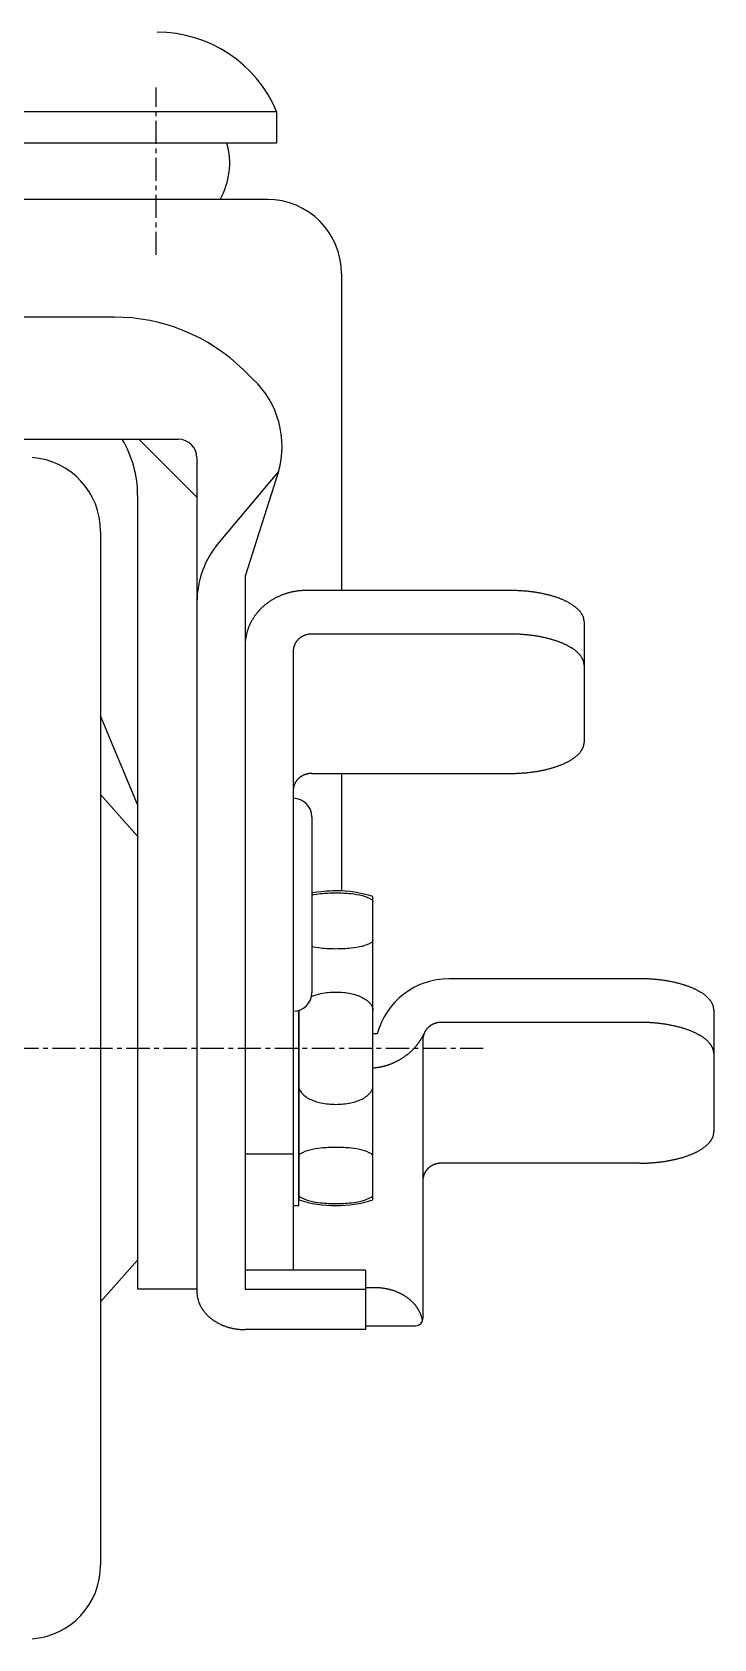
# Model space of a CAD drawing. Extents: x -4643 to -4372, y -750 to -299.
# Drawn here: x -4586.4 to -4549.6, y -568.3 to -481.5 of the extents above; entities that cross this region are included whole.
import ezdxf

# ---------------------------------------------------------------- set-up
doc = ezdxf.new("R2010")
doc.units = 0
doc.linetypes.add('CENTER', pattern=[2, 1.25, -0.25, 0.25, -0.25])
doc.layers.get('0').update_dxf_attribs({"linetype": 'CONTINUOUS'})
doc.layers.add('CENTER', color=1, linetype='CENTER')

msp = doc.modelspace()

# ---------------------------------------------------------------- linework, layer by layer
at = {"color": 7, "linetype": 'CONTINUOUS'}
for p, q in [((-4630.25, -485.756), (-4573.25, -485.756)), ((-4573.25, -485.756), (-4573.25, -487.476)), ((-4573.25, -487.476), (-4630.25, -487.476)), ((-4573.75, -490.513), (-4629.75, -490.513)), ((-4569.75, -494.513), (-4569.75, -511.643)), ((-4582.025, -496.873), (-4587.56, -496.873)), ((-4575.035, -499.722), (-4574.508, -500.237)), ((-4611.45, -503.473), (-4578.55, -503.473)), ((-4577.55, -506.605), (-4580.681, -503.473)), ((-4577.55, -504.473), (-4577.55, -549.531)), ((-4573.142, -505.219), (-4576.374, -509.058)), ((-4573.142, -505.219), (-4574.95, -510.861)), ((-4580.75, -506.513), (-4580.75, -549.373)), ((-4582.75, -508.448), (-4582.75, -564.298)), ((-4574.95, -510.861), (-4574.95, -549.418)), ((-4560.65, -511.643), (-4571.65, -511.643)), ((-4556.65, -513.333), (-4556.65, -519.837)), ((-4574.95, -514.633), (-4574.95, -548.373)), ((-4560.65, -513.999), (-4571.35, -513.999)), ((-4572.35, -514.905), (-4572.35, -548.373)), ((-4580.75, -523.202), (-4582.75, -518.414)), ((-4571.35, -521.528), (-4560.65, -521.528)), ((-4569.75, -521.528), (-4569.75, -527.88)), ((-4582.75, -522.673), (-4580.75, -524.923)), ((-4571.35, -523.873), (-4571.35, -533.373)), ((-4568.05, -544.573), (-4568.05, -528.173)), ((-4553.65, -532.621), (-4563.95, -532.621)), ((-4572.05, -534.327), (-4572.05, -544.573)), ((-4572.05, -544.873), (-4572.05, -534.327)), ((-4549.65, -534.311), (-4549.65, -540.894)), ((-4567.817, -535.598), (-4568.05, -535.598)), ((-4553.65, -534.977), (-4564.35, -534.977)), ((-4565.35, -535.884), (-4565.35, -550.973)), ((-4574.95, -542.083), (-4572.35, -542.083)), ((-4553.65, -542.584), (-4564.35, -542.584)), ((-4572.35, -544.873), (-4572.05, -544.873)), ((-4582.75, -550.073), (-4580.75, -547.823)), ((-4568.45, -548.373), (-4574.95, -548.373)), ((-4568.45, -548.373), (-4568.45, -551.578)), ((-4580.75, -549.373), (-4577.55, -549.373)), ((-4568.45, -549.418), (-4574.95, -549.418)), ((-4567.95, -549.314), (-4568.45, -549.314)), ((-4568.45, -551.578), (-4574.95, -551.578)), ((-4568.45, -551.373), (-4565.75, -551.373))]:
    msp.add_line(p, q, dxfattribs=at)
for points in [[(-4571.35, -528.098, -0.028148), (-4570.873, -528.022, -0.025435), (-4570.05, -527.98, -0.025435), (-4569.227, -528.022, -0.034987), (-4568.636, -528.124, -0.0739), (-4568.13, -528.331, -0.264449), (-4568.05, -528.473)], [(-4568.05, -530.521, -0.264449), (-4568.13, -530.662, -0.0739), (-4568.636, -530.87, -0.034987), (-4569.227, -530.972, -0.025435), (-4570.05, -531.014, -0.025435), (-4570.873, -530.972, -0.028148), (-4571.35, -530.896, -0.028148)], [(-4571.373, -533.585, -0.054071), (-4570.859, -533.421, -0.050387), (-4570.05, -533.339, -0.050387), (-4569.241, -533.421, -0.064221), (-4568.636, -533.628, -0.103862), (-4568.171, -533.992, -0.176531), (-4568.05, -534.325)], [(-4572.05, -538.422, 0.176531), (-4571.929, -538.754, 0.103862), (-4571.464, -539.119, 0.064221), (-4570.859, -539.326, 0.050387), (-4570.05, -539.407, 0.050387), (-4569.241, -539.326, 0.064221), (-4568.636, -539.119, 0.103862), (-4568.171, -538.754, 0.176531), (-4568.05, -538.422, 0.176531)], [(-4568.05, -542.225, 0.264449), (-4568.13, -542.084, 0.0739), (-4568.636, -541.877, 0.034987), (-4569.227, -541.774, 0.025435), (-4570.05, -541.732, 0.025435), (-4570.873, -541.774, 0.034987), (-4571.464, -541.877, 0.0739), (-4571.97, -542.084, 0.264449), (-4572.05, -542.225, 0.264449)], [(-4572.05, -544.274, 0.264449), (-4571.97, -544.415, 0.0739), (-4571.464, -544.622, 0.034987), (-4570.873, -544.725, 0.025435), (-4570.05, -544.766, 0.025435), (-4569.227, -544.725, 0.034987), (-4568.636, -544.622, 0.0739), (-4568.13, -544.415, 0.264449), (-4568.05, -544.274, 0.264449)]]:
    msp.add_lwpolyline(points, format="xyb", dxfattribs=at)
for points in [[(-4571.65, -511.643, 0), (-4571.69, -511.643, 0), (-4571.73, -511.644, 0), (-4571.77, -511.645, 0), (-4571.81, -511.646, 0), (-4571.85, -511.648, 0), (-4571.89, -511.651, 0), (-4571.93, -511.654, 0), (-4571.97, -511.657, 0), (-4572.01, -511.661, 0), (-4572.05, -511.665, 0), (-4572.09, -511.67, 0), (-4572.13, -511.675, 0), (-4572.17, -511.681, 0), (-4572.21, -511.687, 0), (-4572.25, -511.693, 0), (-4572.29, -511.7, 0), (-4572.33, -511.707, 0), (-4572.37, -511.715, 0), (-4572.41, -511.724, 0), (-4572.45, -511.732, 0), (-4572.49, -511.741, 0), (-4572.53, -511.751, 0), (-4572.57, -511.761, 0), (-4572.61, -511.771, 0), (-4572.65, -511.782, 0), (-4572.69, -511.794, 0), (-4572.72, -511.805, 0), (-4572.76, -511.817, 0), (-4572.8, -511.83, 0), (-4572.84, -511.843, 0), (-4572.88, -511.856, 0), (-4572.91, -511.87, 0), (-4572.95, -511.885, 0), (-4572.99, -511.899, 0), (-4573.02, -511.914, 0), (-4573.06, -511.93, 0), (-4573.1, -511.946, 0), (-4573.13, -511.962, 0), (-4573.17, -511.979, 0), (-4573.21, -511.996, 0), (-4573.24, -512.013, 0), (-4573.28, -512.031, 0), (-4573.31, -512.049, 0), (-4573.35, -512.068, 0), (-4573.38, -512.087, 0), (-4573.42, -512.107, 0), (-4573.45, -512.126, 0), (-4573.48, -512.147, 0), (-4573.52, -512.167, 0), (-4573.55, -512.188, 0), (-4573.58, -512.21, 0), (-4573.62, -512.231, 0), (-4573.65, -512.253, 0), (-4573.68, -512.276, 0), (-4573.71, -512.298, 0), (-4573.74, -512.322, 0), (-4573.77, -512.345, 0), (-4573.81, -512.369, 0), (-4573.84, -512.393, 0), (-4573.87, -512.417, 0), (-4573.9, -512.442, 0), (-4573.93, -512.467, 0), (-4573.95, -512.493, 0), (-4573.98, -512.519, 0), (-4574.01, -512.545, 0), (-4574.04, -512.571, 0), (-4574.07, -512.598, 0), (-4574.1, -512.625, 0), (-4574.12, -512.652, 0), (-4574.15, -512.68, 0), (-4574.17, -512.708, 0), (-4574.2, -512.736, 0), (-4574.23, -512.765, 0), (-4574.25, -512.793, 0), (-4574.28, -512.822, 0), (-4574.3, -512.852, 0), (-4574.32, -512.881, 0), (-4574.35, -512.911, 0), (-4574.37, -512.941, 0), (-4574.39, -512.972, 0), (-4574.42, -513.002, 0), (-4574.44, -513.033, 0), (-4574.46, -513.065, 0), (-4574.48, -513.096, 0), (-4574.5, -513.127, 0), (-4574.52, -513.159, 0), (-4574.54, -513.191, 0), (-4574.56, -513.224, 0), (-4574.58, -513.256, 0), (-4574.6, -513.289, 0), (-4574.62, -513.322, 0), (-4574.63, -513.355, 0), (-4574.65, -513.388, 0), (-4574.67, -513.421, 0), (-4574.68, -513.455, 0), (-4574.7, -513.489, 0), (-4574.71, -513.523, 0), (-4574.73, -513.557, 0), (-4574.74, -513.591, 0), (-4574.76, -513.626, 0), (-4574.77, -513.661, 0), (-4574.78, -513.695, 0), (-4574.8, -513.73, 0), (-4574.81, -513.765, 0), (-4574.82, -513.8, 0), (-4574.83, -513.836, 0), (-4574.84, -513.871, 0), (-4574.85, -513.907, 0), (-4574.86, -513.942, 0), (-4574.87, -513.978, 0), (-4574.88, -514.014, 0), (-4574.89, -514.05, 0), (-4574.89, -514.086, 0), (-4574.9, -514.122, 0), (-4574.91, -514.158, 0), (-4574.91, -514.195, 0), (-4574.92, -514.231, 0), (-4574.93, -514.267, 0), (-4574.93, -514.304, 0), (-4574.93, -514.34, 0), (-4574.94, -514.377, 0), (-4574.94, -514.413, 0), (-4574.94, -514.45, 0), (-4574.95, -514.487, 0), (-4574.95, -514.523, 0), (-4574.95, -514.56, 0), (-4574.95, -514.597, 0), (-4574.95, -514.633, 0)], [(-4556.65, -513.333, 0), (-4556.65, -513.312, 0), (-4556.65, -513.292, 0), (-4556.65, -513.271, 0), (-4556.65, -513.25, 0), (-4556.66, -513.229, 0), (-4556.66, -513.209, 0), (-4556.66, -513.188, 0), (-4556.67, -513.167, 0), (-4556.67, -513.147, 0), (-4556.68, -513.126, 0), (-4556.69, -513.106, 0), (-4556.69, -513.085, 0), (-4556.7, -513.065, 0), (-4556.71, -513.044, 0), (-4556.72, -513.024, 0), (-4556.73, -513.003, 0), (-4556.74, -512.983, 0), (-4556.75, -512.963, 0), (-4556.76, -512.943, 0), (-4556.77, -512.922, 0), (-4556.78, -512.902, 0), (-4556.79, -512.882, 0), (-4556.81, -512.862, 0), (-4556.82, -512.842, 0), (-4556.84, -512.823, 0), (-4556.85, -512.803, 0), (-4556.87, -512.783, 0), (-4556.88, -512.764, 0), (-4556.9, -512.744, 0), (-4556.92, -512.725, 0), (-4556.94, -512.705, 0), (-4556.95, -512.686, 0), (-4556.97, -512.667, 0), (-4556.99, -512.648, 0), (-4557.01, -512.629, 0), (-4557.03, -512.61, 0), (-4557.06, -512.592, 0), (-4557.08, -512.573, 0), (-4557.1, -512.555, 0), (-4557.12, -512.536, 0), (-4557.15, -512.518, 0), (-4557.17, -512.5, 0), (-4557.19, -512.482, 0), (-4557.22, -512.464, 0), (-4557.24, -512.446, 0), (-4557.27, -512.429, 0), (-4557.3, -512.411, 0), (-4557.32, -512.394, 0), (-4557.35, -512.377, 0), (-4557.38, -512.36, 0), (-4557.41, -512.343, 0), (-4557.44, -512.326, 0), (-4557.47, -512.31, 0), (-4557.5, -512.293, 0), (-4557.53, -512.277, 0), (-4557.56, -512.261, 0), (-4557.59, -512.245, 0), (-4557.62, -512.229, 0), (-4557.65, -512.213, 0), (-4557.69, -512.198, 0), (-4557.72, -512.183, 0), (-4557.75, -512.167, 0), (-4557.79, -512.153, 0), (-4557.82, -512.138, 0), (-4557.86, -512.123, 0), (-4557.89, -512.109, 0), (-4557.93, -512.095, 0), (-4557.96, -512.081, 0), (-4558, -512.067, 0), (-4558.04, -512.053, 0), (-4558.07, -512.04, 0), (-4558.11, -512.026, 0), (-4558.15, -512.013, 0), (-4558.19, -512, 0), (-4558.23, -511.988, 0), (-4558.27, -511.975, 0), (-4558.31, -511.963, 0), (-4558.35, -511.951, 0), (-4558.39, -511.939, 0), (-4558.43, -511.928, 0), (-4558.47, -511.916, 0), (-4558.51, -511.905, 0), (-4558.55, -511.894, 0), (-4558.59, -511.883, 0), (-4558.64, -511.873, 0), (-4558.68, -511.862, 0), (-4558.72, -511.852, 0), (-4558.76, -511.842, 0), (-4558.81, -511.833, 0), (-4558.85, -511.823, 0), (-4558.9, -511.814, 0), (-4558.94, -511.805, 0), (-4558.98, -511.796, 0), (-4559.03, -511.788, 0), (-4559.07, -511.779, 0), (-4559.12, -511.771, 0), (-4559.16, -511.764, 0), (-4559.21, -511.756, 0), (-4559.26, -511.749, 0), (-4559.3, -511.741, 0), (-4559.35, -511.735, 0), (-4559.4, -511.728, 0), (-4559.44, -511.722, 0), (-4559.49, -511.715, 0), (-4559.54, -511.71, 0), (-4559.58, -511.704, 0), (-4559.63, -511.698, 0), (-4559.68, -511.693, 0), (-4559.73, -511.688, 0), (-4559.77, -511.684, 0), (-4559.82, -511.679, 0), (-4559.87, -511.675, 0), (-4559.92, -511.671, 0), (-4559.97, -511.668, 0), (-4560.01, -511.664, 0), (-4560.06, -511.661, 0), (-4560.11, -511.658, 0), (-4560.16, -511.655, 0), (-4560.21, -511.653, 0), (-4560.26, -511.651, 0), (-4560.31, -511.649, 0), (-4560.36, -511.647, 0), (-4560.4, -511.646, 0), (-4560.45, -511.645, 0), (-4560.5, -511.644, 0), (-4560.55, -511.643, 0), (-4560.6, -511.643, 0), (-4560.65, -511.643, 0)], [(-4571.35, -513.999, 0), (-4571.36, -513.999, 0), (-4571.37, -513.999, 0), (-4571.39, -514, 0), (-4571.4, -514, 0), (-4571.41, -514.001, 0), (-4571.42, -514.002, 0), (-4571.44, -514.002, 0), (-4571.45, -514.003, 0), (-4571.46, -514.005, 0), (-4571.47, -514.006, 0), (-4571.48, -514.007, 0), (-4571.5, -514.009, 0), (-4571.51, -514.011, 0), (-4571.52, -514.012, 0), (-4571.53, -514.014, 0), (-4571.55, -514.016, 0), (-4571.56, -514.019, 0), (-4571.57, -514.021, 0), (-4571.58, -514.024, 0), (-4571.59, -514.026, 0), (-4571.6, -514.029, 0), (-4571.62, -514.032, 0), (-4571.63, -514.035, 0), (-4571.64, -514.038, 0), (-4571.65, -514.041, 0), (-4571.66, -514.045, 0), (-4571.68, -514.048, 0), (-4571.69, -514.052, 0), (-4571.7, -514.056, 0), (-4571.71, -514.06, 0), (-4571.72, -514.064, 0), (-4571.73, -514.068, 0), (-4571.74, -514.072, 0), (-4571.76, -514.077, 0), (-4571.77, -514.081, 0), (-4571.78, -514.086, 0), (-4571.79, -514.091, 0), (-4571.8, -514.096, 0), (-4571.81, -514.101, 0), (-4571.82, -514.106, 0), (-4571.83, -514.111, 0), (-4571.84, -514.117, 0), (-4571.85, -514.122, 0), (-4571.86, -514.128, 0), (-4571.87, -514.134, 0), (-4571.88, -514.14, 0), (-4571.9, -514.146, 0), (-4571.91, -514.152, 0), (-4571.92, -514.158, 0), (-4571.93, -514.164, 0), (-4571.94, -514.171, 0), (-4571.95, -514.177, 0), (-4571.96, -514.184, 0), (-4571.97, -514.191, 0), (-4571.97, -514.198, 0), (-4571.98, -514.205, 0), (-4571.99, -514.212, 0), (-4572, -514.219, 0), (-4572.01, -514.226, 0), (-4572.02, -514.234, 0), (-4572.03, -514.241, 0), (-4572.04, -514.249, 0), (-4572.05, -514.257, 0), (-4572.06, -514.265, 0), (-4572.07, -514.272, 0), (-4572.07, -514.28, 0), (-4572.08, -514.289, 0), (-4572.09, -514.297, 0), (-4572.1, -514.305, 0), (-4572.11, -514.313, 0), (-4572.12, -514.322, 0), (-4572.12, -514.33, 0), (-4572.13, -514.339, 0), (-4572.14, -514.348, 0), (-4572.15, -514.357, 0), (-4572.15, -514.365, 0), (-4572.16, -514.374, 0), (-4572.17, -514.383, 0), (-4572.17, -514.393, 0), (-4572.18, -514.402, 0), (-4572.19, -514.411, 0), (-4572.19, -514.42, 0), (-4572.2, -514.43, 0), (-4572.21, -514.439, 0), (-4572.21, -514.449, 0), (-4572.22, -514.459, 0), (-4572.23, -514.468, 0), (-4572.23, -514.478, 0), (-4572.24, -514.488, 0), (-4572.24, -514.498, 0), (-4572.25, -514.508, 0), (-4572.25, -514.518, 0), (-4572.26, -514.528, 0), (-4572.26, -514.538, 0), (-4572.27, -514.548, 0), (-4572.27, -514.559, 0), (-4572.28, -514.569, 0), (-4572.28, -514.579, 0), (-4572.29, -514.59, 0), (-4572.29, -514.6, 0), (-4572.3, -514.611, 0), (-4572.3, -514.621, 0), (-4572.3, -514.632, 0), (-4572.31, -514.642, 0), (-4572.31, -514.653, 0), (-4572.31, -514.664, 0), (-4572.32, -514.674, 0), (-4572.32, -514.685, 0), (-4572.32, -514.696, 0), (-4572.33, -514.707, 0), (-4572.33, -514.718, 0), (-4572.33, -514.729, 0), (-4572.33, -514.739, 0), (-4572.34, -514.75, 0), (-4572.34, -514.761, 0), (-4572.34, -514.772, 0), (-4572.34, -514.783, 0), (-4572.34, -514.794, 0), (-4572.34, -514.805, 0), (-4572.35, -514.817, 0), (-4572.35, -514.828, 0), (-4572.35, -514.839, 0), (-4572.35, -514.85, 0), (-4572.35, -514.861, 0), (-4572.35, -514.872, 0), (-4572.35, -514.883, 0), (-4572.35, -514.894, 0), (-4572.35, -514.905, 0)], [(-4556.65, -515.69, 0), (-4556.65, -515.669, 0), (-4556.65, -515.648, 0), (-4556.65, -515.627, 0), (-4556.65, -515.607, 0), (-4556.66, -515.586, 0), (-4556.66, -515.565, 0), (-4556.66, -515.544, 0), (-4556.67, -515.524, 0), (-4556.67, -515.503, 0), (-4556.68, -515.483, 0), (-4556.69, -515.462, 0), (-4556.69, -515.441, 0), (-4556.7, -515.421, 0), (-4556.71, -515.401, 0), (-4556.72, -515.38, 0), (-4556.73, -515.36, 0), (-4556.74, -515.339, 0), (-4556.75, -515.319, 0), (-4556.76, -515.299, 0), (-4556.77, -515.279, 0), (-4556.78, -515.259, 0), (-4556.79, -515.239, 0), (-4556.81, -515.219, 0), (-4556.82, -515.199, 0), (-4556.84, -515.179, 0), (-4556.85, -515.159, 0), (-4556.87, -515.14, 0), (-4556.88, -515.12, 0), (-4556.9, -515.101, 0), (-4556.92, -515.081, 0), (-4556.94, -515.062, 0), (-4556.95, -515.043, 0), (-4556.97, -515.023, 0), (-4556.99, -515.004, 0), (-4557.01, -514.986, 0), (-4557.03, -514.967, 0), (-4557.06, -514.948, 0), (-4557.08, -514.929, 0), (-4557.1, -514.911, 0), (-4557.12, -514.893, 0), (-4557.15, -514.874, 0), (-4557.17, -514.856, 0), (-4557.19, -514.838, 0), (-4557.22, -514.82, 0), (-4557.24, -514.803, 0), (-4557.27, -514.785, 0), (-4557.3, -514.768, 0), (-4557.32, -514.75, 0), (-4557.35, -514.733, 0), (-4557.38, -514.716, 0), (-4557.41, -514.699, 0), (-4557.44, -514.683, 0), (-4557.47, -514.666, 0), (-4557.5, -514.649, 0), (-4557.53, -514.633, 0), (-4557.56, -514.617, 0), (-4557.59, -514.601, 0), (-4557.62, -514.585, 0), (-4557.65, -514.57, 0), (-4557.69, -514.554, 0), (-4557.72, -514.539, 0), (-4557.75, -514.524, 0), (-4557.79, -514.509, 0), (-4557.82, -514.494, 0), (-4557.86, -514.48, 0), (-4557.89, -514.465, 0), (-4557.93, -514.451, 0), (-4557.96, -514.437, 0), (-4558, -514.423, 0), (-4558.04, -514.409, 0), (-4558.07, -514.396, 0), (-4558.11, -514.383, 0), (-4558.15, -514.37, 0), (-4558.19, -514.357, 0), (-4558.23, -514.344, 0), (-4558.27, -514.332, 0), (-4558.31, -514.319, 0), (-4558.35, -514.307, 0), (-4558.39, -514.296, 0), (-4558.43, -514.284, 0), (-4558.47, -514.273, 0), (-4558.51, -514.261, 0), (-4558.55, -514.25, 0), (-4558.59, -514.24, 0), (-4558.64, -514.229, 0), (-4558.68, -514.219, 0), (-4558.72, -514.209, 0), (-4558.76, -514.199, 0), (-4558.81, -514.189, 0), (-4558.85, -514.18, 0), (-4558.9, -514.17, 0), (-4558.94, -514.161, 0), (-4558.98, -514.153, 0), (-4559.03, -514.144, 0), (-4559.07, -514.136, 0), (-4559.12, -514.128, 0), (-4559.16, -514.12, 0), (-4559.21, -514.112, 0), (-4559.26, -514.105, 0), (-4559.3, -514.098, 0), (-4559.35, -514.091, 0), (-4559.4, -514.084, 0), (-4559.44, -514.078, 0), (-4559.49, -514.072, 0), (-4559.54, -514.066, 0), (-4559.58, -514.06, 0), (-4559.63, -514.055, 0), (-4559.68, -514.05, 0), (-4559.73, -514.045, 0), (-4559.77, -514.04, 0), (-4559.82, -514.036, 0), (-4559.87, -514.032, 0), (-4559.92, -514.028, 0), (-4559.97, -514.024, 0), (-4560.01, -514.021, 0), (-4560.06, -514.017, 0), (-4560.11, -514.014, 0), (-4560.16, -514.012, 0), (-4560.21, -514.009, 0), (-4560.26, -514.007, 0), (-4560.31, -514.005, 0), (-4560.36, -514.004, 0), (-4560.4, -514.002, 0), (-4560.45, -514.001, 0), (-4560.5, -514, 0), (-4560.55, -514, 0), (-4560.6, -513.999, 0), (-4560.65, -513.999, 0)], [(-4560.65, -521.528, 0), (-4560.6, -521.528, 0), (-4560.55, -521.527, 0), (-4560.5, -521.527, 0), (-4560.45, -521.526, 0), (-4560.4, -521.525, 0), (-4560.36, -521.523, 0), (-4560.31, -521.522, 0), (-4560.26, -521.52, 0), (-4560.21, -521.518, 0), (-4560.16, -521.515, 0), (-4560.11, -521.513, 0), (-4560.06, -521.51, 0), (-4560.01, -521.506, 0), (-4559.97, -521.503, 0), (-4559.92, -521.499, 0), (-4559.87, -521.495, 0), (-4559.82, -521.491, 0), (-4559.77, -521.487, 0), (-4559.73, -521.482, 0), (-4559.68, -521.477, 0), (-4559.63, -521.472, 0), (-4559.58, -521.467, 0), (-4559.54, -521.461, 0), (-4559.49, -521.455, 0), (-4559.44, -521.449, 0), (-4559.4, -521.443, 0), (-4559.35, -521.436, 0), (-4559.3, -521.429, 0), (-4559.26, -521.422, 0), (-4559.21, -521.415, 0), (-4559.16, -521.407, 0), (-4559.12, -521.399, 0), (-4559.07, -521.391, 0), (-4559.03, -521.383, 0), (-4558.98, -521.374, 0), (-4558.94, -521.366, 0), (-4558.9, -521.357, 0), (-4558.85, -521.347, 0), (-4558.81, -521.338, 0), (-4558.76, -521.328, 0), (-4558.72, -521.318, 0), (-4558.68, -521.308, 0), (-4558.64, -521.298, 0), (-4558.59, -521.287, 0), (-4558.55, -521.277, 0), (-4558.51, -521.266, 0), (-4558.47, -521.254, 0), (-4558.43, -521.243, 0), (-4558.39, -521.231, 0), (-4558.35, -521.22, 0), (-4558.31, -521.207, 0), (-4558.27, -521.195, 0), (-4558.23, -521.183, 0), (-4558.19, -521.17, 0), (-4558.15, -521.157, 0), (-4558.11, -521.144, 0), (-4558.07, -521.131, 0), (-4558.04, -521.117, 0), (-4558, -521.104, 0), (-4557.96, -521.09, 0), (-4557.93, -521.076, 0), (-4557.89, -521.062, 0), (-4557.86, -521.047, 0), (-4557.82, -521.033, 0), (-4557.79, -521.018, 0), (-4557.75, -521.003, 0), (-4557.72, -520.988, 0), (-4557.69, -520.973, 0), (-4557.65, -520.957, 0), (-4557.62, -520.942, 0), (-4557.59, -520.926, 0), (-4557.56, -520.91, 0), (-4557.53, -520.894, 0), (-4557.5, -520.877, 0), (-4557.47, -520.861, 0), (-4557.44, -520.844, 0), (-4557.41, -520.828, 0), (-4557.38, -520.811, 0), (-4557.35, -520.794, 0), (-4557.32, -520.777, 0), (-4557.3, -520.759, 0), (-4557.27, -520.742, 0), (-4557.24, -520.724, 0), (-4557.22, -520.707, 0), (-4557.19, -520.689, 0), (-4557.17, -520.671, 0), (-4557.15, -520.653, 0), (-4557.12, -520.634, 0), (-4557.1, -520.616, 0), (-4557.08, -520.597, 0), (-4557.06, -520.579, 0), (-4557.03, -520.56, 0), (-4557.01, -520.541, 0), (-4556.99, -520.522, 0), (-4556.97, -520.503, 0), (-4556.95, -520.484, 0), (-4556.94, -520.465, 0), (-4556.92, -520.446, 0), (-4556.9, -520.426, 0), (-4556.88, -520.407, 0), (-4556.87, -520.387, 0), (-4556.85, -520.368, 0), (-4556.84, -520.348, 0), (-4556.82, -520.328, 0), (-4556.81, -520.308, 0), (-4556.79, -520.288, 0), (-4556.78, -520.268, 0), (-4556.77, -520.248, 0), (-4556.76, -520.228, 0), (-4556.75, -520.208, 0), (-4556.74, -520.188, 0), (-4556.73, -520.167, 0), (-4556.72, -520.147, 0), (-4556.71, -520.126, 0), (-4556.7, -520.106, 0), (-4556.69, -520.085, 0), (-4556.69, -520.065, 0), (-4556.68, -520.044, 0), (-4556.67, -520.024, 0), (-4556.67, -520.003, 0), (-4556.66, -519.982, 0), (-4556.66, -519.962, 0), (-4556.66, -519.941, 0), (-4556.65, -519.92, 0), (-4556.65, -519.9, 0), (-4556.65, -519.879, 0), (-4556.65, -519.858, 0), (-4556.65, -519.837, 0)], [(-4571.35, -521.528, 0), (-4571.36, -521.528, 0), (-4571.37, -521.528, 0), (-4571.39, -521.529, 0), (-4571.4, -521.529, 0), (-4571.41, -521.53, 0), (-4571.42, -521.53, 0), (-4571.44, -521.531, 0), (-4571.45, -521.532, 0), (-4571.46, -521.533, 0), (-4571.47, -521.535, 0), (-4571.48, -521.536, 0), (-4571.5, -521.538, 0), (-4571.51, -521.539, 0), (-4571.52, -521.541, 0), (-4571.53, -521.543, 0), (-4571.55, -521.545, 0), (-4571.56, -521.548, 0), (-4571.57, -521.55, 0), (-4571.58, -521.552, 0), (-4571.59, -521.555, 0), (-4571.6, -521.558, 0), (-4571.62, -521.561, 0), (-4571.63, -521.564, 0), (-4571.64, -521.567, 0), (-4571.65, -521.57, 0), (-4571.66, -521.574, 0), (-4571.68, -521.577, 0), (-4571.69, -521.581, 0), (-4571.7, -521.585, 0), (-4571.71, -521.589, 0), (-4571.72, -521.593, 0), (-4571.73, -521.597, 0), (-4571.74, -521.601, 0), (-4571.76, -521.606, 0), (-4571.77, -521.61, 0), (-4571.78, -521.615, 0), (-4571.79, -521.62, 0), (-4571.8, -521.625, 0), (-4571.81, -521.63, 0), (-4571.82, -521.635, 0), (-4571.83, -521.64, 0), (-4571.84, -521.646, 0), (-4571.85, -521.651, 0), (-4571.86, -521.657, 0), (-4571.87, -521.663, 0), (-4571.88, -521.669, 0), (-4571.9, -521.675, 0), (-4571.91, -521.681, 0), (-4571.92, -521.687, 0), (-4571.93, -521.693, 0), (-4571.94, -521.7, 0), (-4571.95, -521.706, 0), (-4571.96, -521.713, 0), (-4571.97, -521.72, 0), (-4571.97, -521.727, 0), (-4571.98, -521.734, 0), (-4571.99, -521.741, 0), (-4572, -521.748, 0), (-4572.01, -521.755, 0), (-4572.02, -521.763, 0), (-4572.03, -521.77, 0), (-4572.04, -521.778, 0), (-4572.05, -521.786, 0), (-4572.06, -521.793, 0), (-4572.07, -521.801, 0), (-4572.07, -521.809, 0), (-4572.08, -521.817, 0), (-4572.09, -521.826, 0), (-4572.1, -521.834, 0), (-4572.11, -521.842, 0), (-4572.12, -521.851, 0), (-4572.12, -521.859, 0), (-4572.13, -521.868, 0), (-4572.14, -521.877, 0), (-4572.15, -521.885, 0), (-4572.15, -521.894, 0), (-4572.16, -521.903, 0), (-4572.17, -521.912, 0), (-4572.17, -521.921, 0), (-4572.18, -521.931, 0), (-4572.19, -521.94, 0), (-4572.19, -521.949, 0), (-4572.2, -521.959, 0), (-4572.21, -521.968, 0), (-4572.21, -521.978, 0), (-4572.22, -521.987, 0), (-4572.23, -521.997, 0), (-4572.23, -522.007, 0), (-4572.24, -522.017, 0), (-4572.24, -522.027, 0), (-4572.25, -522.037, 0), (-4572.25, -522.047, 0), (-4572.26, -522.057, 0), (-4572.26, -522.067, 0), (-4572.27, -522.077, 0), (-4572.27, -522.087, 0), (-4572.28, -522.098, 0), (-4572.28, -522.108, 0), (-4572.29, -522.118, 0), (-4572.29, -522.129, 0), (-4572.3, -522.139, 0), (-4572.3, -522.15, 0), (-4572.3, -522.161, 0), (-4572.31, -522.171, 0), (-4572.31, -522.182, 0), (-4572.31, -522.192, 0), (-4572.32, -522.203, 0), (-4572.32, -522.214, 0), (-4572.32, -522.225, 0), (-4572.33, -522.236, 0), (-4572.33, -522.247, 0), (-4572.33, -522.257, 0), (-4572.33, -522.268, 0), (-4572.34, -522.279, 0), (-4572.34, -522.29, 0), (-4572.34, -522.301, 0), (-4572.34, -522.312, 0), (-4572.34, -522.323, 0), (-4572.34, -522.334, 0), (-4572.35, -522.345, 0), (-4572.35, -522.356, 0), (-4572.35, -522.368, 0), (-4572.35, -522.379, 0), (-4572.35, -522.39, 0), (-4572.35, -522.401, 0), (-4572.35, -522.412, 0), (-4572.35, -522.423, 0), (-4572.35, -522.434, 0)], [(-4549.65, -534.311, 0), (-4549.65, -534.291, 0), (-4549.65, -534.27, 0), (-4549.65, -534.249, 0), (-4549.65, -534.228, 0), (-4549.66, -534.208, 0), (-4549.66, -534.187, 0), (-4549.66, -534.166, 0), (-4549.67, -534.146, 0), (-4549.67, -534.125, 0), (-4549.68, -534.104, 0), (-4549.69, -534.084, 0), (-4549.69, -534.063, 0), (-4549.7, -534.043, 0), (-4549.71, -534.022, 0), (-4549.72, -534.002, 0), (-4549.73, -533.982, 0), (-4549.74, -533.961, 0), (-4549.75, -533.941, 0), (-4549.76, -533.921, 0), (-4549.77, -533.901, 0), (-4549.78, -533.881, 0), (-4549.79, -533.86, 0), (-4549.81, -533.841, 0), (-4549.82, -533.821, 0), (-4549.84, -533.801, 0), (-4549.85, -533.781, 0), (-4549.87, -533.761, 0), (-4549.88, -533.742, 0), (-4549.9, -533.722, 0), (-4549.92, -533.703, 0), (-4549.94, -533.684, 0), (-4549.95, -533.664, 0), (-4549.97, -533.645, 0), (-4549.99, -533.626, 0), (-4550.01, -533.607, 0), (-4550.03, -533.589, 0), (-4550.06, -533.57, 0), (-4550.08, -533.551, 0), (-4550.1, -533.533, 0), (-4550.12, -533.514, 0), (-4550.15, -533.496, 0), (-4550.17, -533.478, 0), (-4550.19, -533.46, 0), (-4550.22, -533.442, 0), (-4550.24, -533.425, 0), (-4550.27, -533.407, 0), (-4550.3, -533.39, 0), (-4550.32, -533.372, 0), (-4550.35, -533.355, 0), (-4550.38, -533.338, 0), (-4550.41, -533.321, 0), (-4550.44, -533.304, 0), (-4550.47, -533.288, 0), (-4550.5, -533.271, 0), (-4550.53, -533.255, 0), (-4550.56, -533.239, 0), (-4550.59, -533.223, 0), (-4550.62, -533.207, 0), (-4550.65, -533.192, 0), (-4550.69, -533.176, 0), (-4550.72, -533.161, 0), (-4550.75, -533.146, 0), (-4550.79, -533.131, 0), (-4550.82, -533.116, 0), (-4550.86, -533.101, 0), (-4550.89, -533.087, 0), (-4550.93, -533.073, 0), (-4550.96, -533.059, 0), (-4551, -533.045, 0), (-4551.04, -533.031, 0), (-4551.07, -533.018, 0), (-4551.11, -533.005, 0), (-4551.15, -532.992, 0), (-4551.19, -532.979, 0), (-4551.23, -532.966, 0), (-4551.27, -532.954, 0), (-4551.31, -532.941, 0), (-4551.35, -532.929, 0), (-4551.39, -532.917, 0), (-4551.43, -532.906, 0), (-4551.47, -532.894, 0), (-4551.51, -532.883, 0), (-4551.55, -532.872, 0), (-4551.59, -532.861, 0), (-4551.64, -532.851, 0), (-4551.68, -532.84, 0), (-4551.72, -532.83, 0), (-4551.76, -532.82, 0), (-4551.81, -532.811, 0), (-4551.85, -532.801, 0), (-4551.9, -532.792, 0), (-4551.94, -532.783, 0), (-4551.98, -532.774, 0), (-4552.03, -532.766, 0), (-4552.07, -532.758, 0), (-4552.12, -532.75, 0), (-4552.16, -532.742, 0), (-4552.21, -532.734, 0), (-4552.26, -532.727, 0), (-4552.3, -532.72, 0), (-4552.35, -532.713, 0), (-4552.4, -532.706, 0), (-4552.44, -532.7, 0), (-4552.49, -532.694, 0), (-4552.54, -532.688, 0), (-4552.58, -532.682, 0), (-4552.63, -532.677, 0), (-4552.68, -532.672, 0), (-4552.73, -532.667, 0), (-4552.77, -532.662, 0), (-4552.82, -532.658, 0), (-4552.87, -532.653, 0), (-4552.92, -532.649, 0), (-4552.97, -532.646, 0), (-4553.01, -532.642, 0), (-4553.06, -532.639, 0), (-4553.11, -532.636, 0), (-4553.16, -532.634, 0), (-4553.21, -532.631, 0), (-4553.26, -532.629, 0), (-4553.31, -532.627, 0), (-4553.36, -532.625, 0), (-4553.4, -532.624, 0), (-4553.45, -532.623, 0), (-4553.5, -532.622, 0), (-4553.55, -532.621, 0), (-4553.6, -532.621, 0), (-4553.65, -532.621, 0)], [(-4568.05, -537.433, 0), (-4568.02, -537.431, 0), (-4568, -537.429, 0), (-4567.97, -537.427, 0), (-4567.95, -537.425, 0), (-4567.92, -537.422, 0), (-4567.89, -537.419, 0), (-4567.87, -537.416, 0), (-4567.84, -537.413, 0), (-4567.81, -537.41, 0), (-4567.79, -537.406, 0), (-4567.76, -537.402, 0), (-4567.73, -537.398, 0), (-4567.71, -537.393, 0), (-4567.68, -537.389, 0), (-4567.66, -537.384, 0), (-4567.63, -537.379, 0), (-4567.6, -537.373, 0), (-4567.58, -537.368, 0), (-4567.55, -537.362, 0), (-4567.52, -537.356, 0), (-4567.5, -537.35, 0), (-4567.47, -537.343, 0), (-4567.45, -537.337, 0), (-4567.42, -537.33, 0), (-4567.39, -537.323, 0), (-4567.37, -537.315, 0), (-4567.34, -537.308, 0), (-4567.32, -537.3, 0), (-4567.29, -537.292, 0), (-4567.26, -537.284, 0), (-4567.24, -537.275, 0), (-4567.21, -537.267, 0), (-4567.19, -537.258, 0), (-4567.16, -537.249, 0), (-4567.14, -537.24, 0), (-4567.11, -537.23, 0), (-4567.09, -537.221, 0), (-4567.06, -537.211, 0), (-4567.03, -537.2, 0), (-4567.01, -537.19, 0), (-4566.98, -537.18, 0), (-4566.96, -537.169, 0), (-4566.93, -537.158, 0), (-4566.91, -537.147, 0), (-4566.88, -537.135, 0), (-4566.86, -537.124, 0), (-4566.83, -537.112, 0), (-4566.81, -537.1, 0), (-4566.79, -537.088, 0), (-4566.76, -537.076, 0), (-4566.74, -537.063, 0), (-4566.71, -537.05, 0), (-4566.69, -537.037, 0), (-4566.66, -537.024, 0), (-4566.64, -537.011, 0), (-4566.62, -536.997, 0), (-4566.59, -536.984, 0), (-4566.57, -536.97, 0), (-4566.55, -536.956, 0), (-4566.52, -536.941, 0), (-4566.5, -536.927, 0), (-4566.48, -536.912, 0), (-4566.45, -536.897, 0), (-4566.43, -536.882, 0), (-4566.41, -536.867, 0), (-4566.39, -536.852, 0), (-4566.36, -536.836, 0), (-4566.34, -536.821, 0), (-4566.32, -536.805, 0), (-4566.3, -536.789, 0), (-4566.27, -536.772, 0), (-4566.25, -536.756, 0), (-4566.23, -536.739, 0), (-4566.21, -536.723, 0), (-4566.19, -536.706, 0), (-4566.17, -536.689, 0), (-4566.14, -536.671, 0), (-4566.12, -536.654, 0), (-4566.1, -536.636, 0), (-4566.08, -536.619, 0), (-4566.06, -536.601, 0), (-4566.04, -536.583, 0), (-4566.02, -536.564, 0), (-4566, -536.546, 0), (-4565.98, -536.528, 0), (-4565.96, -536.509, 0), (-4565.94, -536.49, 0), (-4565.92, -536.471, 0), (-4565.9, -536.452, 0), (-4565.88, -536.433, 0), (-4565.87, -536.414, 0), (-4565.85, -536.394, 0), (-4565.83, -536.375, 0), (-4565.81, -536.355, 0), (-4565.79, -536.335, 0), (-4565.77, -536.315, 0), (-4565.76, -536.295, 0), (-4565.74, -536.275, 0), (-4565.72, -536.254, 0), (-4565.7, -536.234, 0), (-4565.69, -536.213, 0), (-4565.67, -536.192, 0), (-4565.65, -536.171, 0), (-4565.64, -536.15, 0), (-4565.62, -536.129, 0), (-4565.61, -536.108, 0), (-4565.59, -536.087, 0), (-4565.57, -536.065, 0), (-4565.56, -536.044, 0), (-4565.54, -536.022, 0), (-4565.53, -536, 0), (-4565.51, -535.979, 0), (-4565.5, -535.957, 0), (-4565.48, -535.935, 0), (-4565.47, -535.913, 0), (-4565.46, -535.89, 0), (-4565.44, -535.868, 0), (-4565.43, -535.846, 0), (-4565.42, -535.823, 0), (-4565.4, -535.801, 0), (-4565.39, -535.778, 0), (-4565.38, -535.755, 0), (-4565.36, -535.732, 0), (-4565.35, -535.71, 0), (-4565.34, -535.687, 0), (-4565.33, -535.664, 0), (-4565.32, -535.641, 0), (-4565.31, -535.617, 0)], [(-4564.35, -534.977, 0), (-4564.36, -534.977, 0), (-4564.37, -534.978, 0), (-4564.39, -534.978, 0), (-4564.4, -534.978, 0), (-4564.41, -534.979, 0), (-4564.42, -534.98, 0), (-4564.44, -534.981, 0), (-4564.45, -534.982, 0), (-4564.46, -534.983, 0), (-4564.47, -534.984, 0), (-4564.48, -534.986, 0), (-4564.5, -534.987, 0), (-4564.51, -534.989, 0), (-4564.52, -534.991, 0), (-4564.53, -534.993, 0), (-4564.55, -534.995, 0), (-4564.56, -534.997, 0), (-4564.57, -534.999, 0), (-4564.58, -535.002, 0), (-4564.59, -535.004, 0), (-4564.6, -535.007, 0), (-4564.62, -535.01, 0), (-4564.63, -535.013, 0), (-4564.64, -535.016, 0), (-4564.65, -535.02, 0), (-4564.66, -535.023, 0), (-4564.68, -535.027, 0), (-4564.69, -535.03, 0), (-4564.7, -535.034, 0), (-4564.71, -535.038, 0), (-4564.72, -535.042, 0), (-4564.73, -535.046, 0), (-4564.74, -535.051, 0), (-4564.76, -535.055, 0), (-4564.77, -535.06, 0), (-4564.78, -535.064, 0), (-4564.79, -535.069, 0), (-4564.8, -535.074, 0), (-4564.81, -535.079, 0), (-4564.82, -535.084, 0), (-4564.83, -535.09, 0), (-4564.84, -535.095, 0), (-4564.85, -535.101, 0), (-4564.86, -535.106, 0), (-4564.87, -535.112, 0), (-4564.88, -535.118, 0), (-4564.9, -535.124, 0), (-4564.91, -535.13, 0), (-4564.92, -535.136, 0), (-4564.93, -535.143, 0), (-4564.94, -535.149, 0), (-4564.95, -535.156, 0), (-4564.96, -535.162, 0), (-4564.97, -535.169, 0), (-4564.97, -535.176, 0), (-4564.98, -535.183, 0), (-4564.99, -535.19, 0), (-4565, -535.197, 0), (-4565.01, -535.205, 0), (-4565.02, -535.212, 0), (-4565.03, -535.22, 0), (-4565.04, -535.227, 0), (-4565.05, -535.235, 0), (-4565.06, -535.243, 0), (-4565.07, -535.251, 0), (-4565.07, -535.259, 0), (-4565.08, -535.267, 0), (-4565.09, -535.275, 0), (-4565.1, -535.283, 0), (-4565.11, -535.292, 0), (-4565.12, -535.3, 0), (-4565.12, -535.309, 0), (-4565.13, -535.317, 0), (-4565.14, -535.326, 0), (-4565.15, -535.335, 0), (-4565.15, -535.344, 0), (-4565.16, -535.353, 0), (-4565.17, -535.362, 0), (-4565.17, -535.371, 0), (-4565.18, -535.38, 0), (-4565.19, -535.389, 0), (-4565.19, -535.399, 0), (-4565.2, -535.408, 0), (-4565.21, -535.418, 0), (-4565.21, -535.427, 0), (-4565.22, -535.437, 0), (-4565.23, -535.447, 0), (-4565.23, -535.456, 0), (-4565.24, -535.466, 0), (-4565.24, -535.476, 0), (-4565.25, -535.486, 0), (-4565.25, -535.496, 0), (-4565.26, -535.506, 0), (-4565.26, -535.516, 0), (-4565.27, -535.527, 0), (-4565.27, -535.537, 0), (-4565.28, -535.547, 0), (-4565.28, -535.557, 0), (-4565.29, -535.568, 0), (-4565.29, -535.578, 0), (-4565.3, -535.589, 0), (-4565.3, -535.599, 0), (-4565.3, -535.61, 0), (-4565.31, -535.621, 0), (-4565.31, -535.631, 0), (-4565.31, -535.642, 0), (-4565.32, -535.653, 0), (-4565.32, -535.663, 0), (-4565.32, -535.674, 0), (-4565.33, -535.685, 0), (-4565.33, -535.696, 0), (-4565.33, -535.707, 0), (-4565.33, -535.718, 0), (-4565.34, -535.729, 0), (-4565.34, -535.74, 0), (-4565.34, -535.751, 0), (-4565.34, -535.762, 0), (-4565.34, -535.773, 0), (-4565.34, -535.784, 0), (-4565.35, -535.795, 0), (-4565.35, -535.806, 0), (-4565.35, -535.817, 0), (-4565.35, -535.828, 0), (-4565.35, -535.839, 0), (-4565.35, -535.85, 0), (-4565.35, -535.861, 0), (-4565.35, -535.872, 0), (-4565.35, -535.884, 0)], [(-4549.65, -536.668, 0), (-4549.65, -536.647, 0), (-4549.65, -536.626, 0), (-4549.65, -536.606, 0), (-4549.65, -536.585, 0), (-4549.66, -536.564, 0), (-4549.66, -536.543, 0), (-4549.66, -536.523, 0), (-4549.67, -536.502, 0), (-4549.67, -536.481, 0), (-4549.68, -536.461, 0), (-4549.69, -536.44, 0), (-4549.69, -536.42, 0), (-4549.7, -536.399, 0), (-4549.71, -536.379, 0), (-4549.72, -536.358, 0), (-4549.73, -536.338, 0), (-4549.74, -536.318, 0), (-4549.75, -536.297, 0), (-4549.76, -536.277, 0), (-4549.77, -536.257, 0), (-4549.78, -536.237, 0), (-4549.79, -536.217, 0), (-4549.81, -536.197, 0), (-4549.82, -536.177, 0), (-4549.84, -536.157, 0), (-4549.85, -536.137, 0), (-4549.87, -536.118, 0), (-4549.88, -536.098, 0), (-4549.9, -536.079, 0), (-4549.92, -536.059, 0), (-4549.94, -536.04, 0), (-4549.95, -536.021, 0), (-4549.97, -536.002, 0), (-4549.99, -535.983, 0), (-4550.01, -535.964, 0), (-4550.03, -535.945, 0), (-4550.06, -535.926, 0), (-4550.08, -535.908, 0), (-4550.1, -535.889, 0), (-4550.12, -535.871, 0), (-4550.15, -535.853, 0), (-4550.17, -535.835, 0), (-4550.19, -535.817, 0), (-4550.22, -535.799, 0), (-4550.24, -535.781, 0), (-4550.27, -535.763, 0), (-4550.3, -535.746, 0), (-4550.32, -535.729, 0), (-4550.35, -535.711, 0), (-4550.38, -535.694, 0), (-4550.41, -535.677, 0), (-4550.44, -535.661, 0), (-4550.47, -535.644, 0), (-4550.5, -535.628, 0), (-4550.53, -535.611, 0), (-4550.56, -535.595, 0), (-4550.59, -535.579, 0), (-4550.62, -535.564, 0), (-4550.65, -535.548, 0), (-4550.69, -535.533, 0), (-4550.72, -535.517, 0), (-4550.75, -535.502, 0), (-4550.79, -535.487, 0), (-4550.82, -535.472, 0), (-4550.86, -535.458, 0), (-4550.89, -535.443, 0), (-4550.93, -535.429, 0), (-4550.96, -535.415, 0), (-4551, -535.401, 0), (-4551.04, -535.388, 0), (-4551.07, -535.374, 0), (-4551.11, -535.361, 0), (-4551.15, -535.348, 0), (-4551.19, -535.335, 0), (-4551.23, -535.322, 0), (-4551.27, -535.31, 0), (-4551.31, -535.298, 0), (-4551.35, -535.286, 0), (-4551.39, -535.274, 0), (-4551.43, -535.262, 0), (-4551.47, -535.251, 0), (-4551.51, -535.24, 0), (-4551.55, -535.229, 0), (-4551.59, -535.218, 0), (-4551.64, -535.207, 0), (-4551.68, -535.197, 0), (-4551.72, -535.187, 0), (-4551.76, -535.177, 0), (-4551.81, -535.167, 0), (-4551.85, -535.158, 0), (-4551.9, -535.149, 0), (-4551.94, -535.14, 0), (-4551.98, -535.131, 0), (-4552.03, -535.122, 0), (-4552.07, -535.114, 0), (-4552.12, -535.106, 0), (-4552.16, -535.098, 0), (-4552.21, -535.091, 0), (-4552.26, -535.083, 0), (-4552.3, -535.076, 0), (-4552.35, -535.069, 0), (-4552.4, -535.063, 0), (-4552.44, -535.056, 0), (-4552.49, -535.05, 0), (-4552.54, -535.044, 0), (-4552.58, -535.039, 0), (-4552.63, -535.033, 0), (-4552.68, -535.028, 0), (-4552.73, -535.023, 0), (-4552.77, -535.018, 0), (-4552.82, -535.014, 0), (-4552.87, -535.01, 0), (-4552.92, -535.006, 0), (-4552.97, -535.002, 0), (-4553.01, -534.999, 0), (-4553.06, -534.996, 0), (-4553.11, -534.993, 0), (-4553.16, -534.99, 0), (-4553.21, -534.988, 0), (-4553.26, -534.985, 0), (-4553.31, -534.984, 0), (-4553.36, -534.982, 0), (-4553.4, -534.98, 0), (-4553.45, -534.979, 0), (-4553.5, -534.978, 0), (-4553.55, -534.978, 0), (-4553.6, -534.977, 0), (-4553.65, -534.977, 0)], [(-4553.65, -542.584, 0), (-4553.6, -542.584, 0), (-4553.55, -542.584, 0), (-4553.5, -542.583, 0), (-4553.45, -542.582, 0), (-4553.4, -542.581, 0), (-4553.36, -542.58, 0), (-4553.31, -542.578, 0), (-4553.26, -542.576, 0), (-4553.21, -542.574, 0), (-4553.16, -542.572, 0), (-4553.11, -542.569, 0), (-4553.06, -542.566, 0), (-4553.01, -542.563, 0), (-4552.97, -542.56, 0), (-4552.92, -542.556, 0), (-4552.87, -542.552, 0), (-4552.82, -542.548, 0), (-4552.77, -542.543, 0), (-4552.73, -542.539, 0), (-4552.68, -542.534, 0), (-4552.63, -542.529, 0), (-4552.58, -542.523, 0), (-4552.54, -542.518, 0), (-4552.49, -542.512, 0), (-4552.44, -542.505, 0), (-4552.4, -542.499, 0), (-4552.35, -542.492, 0), (-4552.3, -542.486, 0), (-4552.26, -542.478, 0), (-4552.21, -542.471, 0), (-4552.16, -542.464, 0), (-4552.12, -542.456, 0), (-4552.07, -542.448, 0), (-4552.03, -542.439, 0), (-4551.98, -542.431, 0), (-4551.94, -542.422, 0), (-4551.9, -542.413, 0), (-4551.85, -542.404, 0), (-4551.81, -542.394, 0), (-4551.76, -542.385, 0), (-4551.72, -542.375, 0), (-4551.68, -542.365, 0), (-4551.64, -542.354, 0), (-4551.59, -542.344, 0), (-4551.55, -542.333, 0), (-4551.51, -542.322, 0), (-4551.47, -542.311, 0), (-4551.43, -542.3, 0), (-4551.39, -542.288, 0), (-4551.35, -542.276, 0), (-4551.31, -542.264, 0), (-4551.27, -542.252, 0), (-4551.23, -542.239, 0), (-4551.19, -542.227, 0), (-4551.15, -542.214, 0), (-4551.11, -542.201, 0), (-4551.07, -542.187, 0), (-4551.04, -542.174, 0), (-4551, -542.16, 0), (-4550.96, -542.146, 0), (-4550.93, -542.132, 0), (-4550.89, -542.118, 0), (-4550.86, -542.104, 0), (-4550.82, -542.089, 0), (-4550.79, -542.075, 0), (-4550.75, -542.06, 0), (-4550.72, -542.044, 0), (-4550.69, -542.029, 0), (-4550.65, -542.014, 0), (-4550.62, -541.998, 0), (-4550.59, -541.982, 0), (-4550.56, -541.966, 0), (-4550.53, -541.95, 0), (-4550.5, -541.934, 0), (-4550.47, -541.918, 0), (-4550.44, -541.901, 0), (-4550.41, -541.884, 0), (-4550.38, -541.867, 0), (-4550.35, -541.85, 0), (-4550.32, -541.833, 0), (-4550.3, -541.816, 0), (-4550.27, -541.798, 0), (-4550.24, -541.781, 0), (-4550.22, -541.763, 0), (-4550.19, -541.745, 0), (-4550.17, -541.727, 0), (-4550.15, -541.709, 0), (-4550.12, -541.691, 0), (-4550.1, -541.672, 0), (-4550.08, -541.654, 0), (-4550.06, -541.635, 0), (-4550.03, -541.617, 0), (-4550.01, -541.598, 0), (-4549.99, -541.579, 0), (-4549.97, -541.56, 0), (-4549.95, -541.541, 0), (-4549.94, -541.522, 0), (-4549.92, -541.502, 0), (-4549.9, -541.483, 0), (-4549.88, -541.463, 0), (-4549.87, -541.444, 0), (-4549.85, -541.424, 0), (-4549.84, -541.404, 0), (-4549.82, -541.385, 0), (-4549.81, -541.365, 0), (-4549.79, -541.345, 0), (-4549.78, -541.325, 0), (-4549.77, -541.305, 0), (-4549.76, -541.285, 0), (-4549.75, -541.264, 0), (-4549.74, -541.244, 0), (-4549.73, -541.224, 0), (-4549.72, -541.203, 0), (-4549.71, -541.183, 0), (-4549.7, -541.162, 0), (-4549.69, -541.142, 0), (-4549.69, -541.121, 0), (-4549.68, -541.101, 0), (-4549.67, -541.08, 0), (-4549.67, -541.06, 0), (-4549.66, -541.039, 0), (-4549.66, -541.018, 0), (-4549.66, -540.998, 0), (-4549.65, -540.977, 0), (-4549.65, -540.956, 0), (-4549.65, -540.935, 0), (-4549.65, -540.915, 0), (-4549.65, -540.894, 0)], [(-4564.35, -542.584, 0), (-4564.36, -542.584, 0), (-4564.37, -542.585, 0), (-4564.39, -542.585, 0), (-4564.4, -542.586, 0), (-4564.41, -542.586, 0), (-4564.42, -542.587, 0), (-4564.44, -542.588, 0), (-4564.45, -542.589, 0), (-4564.46, -542.59, 0), (-4564.47, -542.591, 0), (-4564.48, -542.593, 0), (-4564.5, -542.594, 0), (-4564.51, -542.596, 0), (-4564.52, -542.598, 0), (-4564.53, -542.6, 0), (-4564.55, -542.602, 0), (-4564.56, -542.604, 0), (-4564.57, -542.607, 0), (-4564.58, -542.609, 0), (-4564.59, -542.612, 0), (-4564.6, -542.615, 0), (-4564.62, -542.617, 0), (-4564.63, -542.621, 0), (-4564.64, -542.624, 0), (-4564.65, -542.627, 0), (-4564.66, -542.63, 0), (-4564.68, -542.634, 0), (-4564.69, -542.638, 0), (-4564.7, -542.642, 0), (-4564.71, -542.646, 0), (-4564.72, -542.65, 0), (-4564.73, -542.654, 0), (-4564.74, -542.658, 0), (-4564.76, -542.663, 0), (-4564.77, -542.667, 0), (-4564.78, -542.672, 0), (-4564.79, -542.677, 0), (-4564.8, -542.682, 0), (-4564.81, -542.687, 0), (-4564.82, -542.692, 0), (-4564.83, -542.697, 0), (-4564.84, -542.703, 0), (-4564.85, -542.708, 0), (-4564.86, -542.714, 0), (-4564.87, -542.72, 0), (-4564.88, -542.726, 0), (-4564.9, -542.732, 0), (-4564.91, -542.738, 0), (-4564.92, -542.744, 0), (-4564.93, -542.751, 0), (-4564.94, -542.757, 0), (-4564.95, -542.764, 0), (-4564.96, -542.771, 0), (-4564.97, -542.777, 0), (-4564.97, -542.784, 0), (-4564.98, -542.791, 0), (-4564.99, -542.799, 0), (-4565, -542.806, 0), (-4565.01, -542.813, 0), (-4565.02, -542.821, 0), (-4565.03, -542.828, 0), (-4565.04, -542.836, 0), (-4565.05, -542.844, 0), (-4565.06, -542.852, 0), (-4565.07, -542.86, 0), (-4565.07, -542.868, 0), (-4565.08, -542.876, 0), (-4565.09, -542.884, 0), (-4565.1, -542.892, 0), (-4565.11, -542.901, 0), (-4565.12, -542.909, 0), (-4565.12, -542.918, 0), (-4565.13, -542.927, 0), (-4565.14, -542.935, 0), (-4565.15, -542.944, 0), (-4565.15, -542.953, 0), (-4565.16, -542.962, 0), (-4565.17, -542.971, 0), (-4565.17, -542.981, 0), (-4565.18, -542.99, 0), (-4565.19, -542.999, 0), (-4565.19, -543.009, 0), (-4565.2, -543.018, 0), (-4565.21, -543.028, 0), (-4565.21, -543.037, 0), (-4565.22, -543.047, 0), (-4565.23, -543.057, 0), (-4565.23, -543.067, 0), (-4565.24, -543.076, 0), (-4565.24, -543.086, 0), (-4565.25, -543.096, 0), (-4565.25, -543.107, 0), (-4565.26, -543.117, 0), (-4565.26, -543.127, 0), (-4565.27, -543.137, 0), (-4565.27, -543.147, 0), (-4565.28, -543.158, 0), (-4565.28, -543.168, 0), (-4565.29, -543.179, 0), (-4565.29, -543.189, 0), (-4565.3, -543.2, 0), (-4565.3, -543.21, 0), (-4565.3, -543.221, 0), (-4565.31, -543.232, 0), (-4565.31, -543.243, 0), (-4565.31, -543.253, 0), (-4565.32, -543.264, 0), (-4565.32, -543.275, 0), (-4565.32, -543.286, 0), (-4565.33, -543.297, 0), (-4565.33, -543.308, 0), (-4565.33, -543.319, 0), (-4565.33, -543.33, 0), (-4565.34, -543.341, 0), (-4565.34, -543.352, 0), (-4565.34, -543.363, 0), (-4565.34, -543.374, 0), (-4565.34, -543.385, 0), (-4565.34, -543.396, 0), (-4565.35, -543.407, 0), (-4565.35, -543.418, 0), (-4565.35, -543.429, 0), (-4565.35, -543.441, 0), (-4565.35, -543.452, 0), (-4565.35, -543.463, 0), (-4565.35, -543.474, 0), (-4565.35, -543.485, 0), (-4565.35, -543.497, 0)], [(-4565.37, -551.105, 0), (-4565.38, -551.082, 0), (-4565.38, -551.059, 0), (-4565.39, -551.036, 0), (-4565.39, -551.013, 0), (-4565.4, -550.99, 0), (-4565.4, -550.968, 0), (-4565.41, -550.945, 0), (-4565.41, -550.922, 0), (-4565.42, -550.9, 0), (-4565.43, -550.877, 0), (-4565.43, -550.855, 0), (-4565.44, -550.832, 0), (-4565.45, -550.81, 0), (-4565.46, -550.788, 0), (-4565.47, -550.766, 0), (-4565.47, -550.743, 0), (-4565.48, -550.721, 0), (-4565.49, -550.7, 0), (-4565.5, -550.678, 0), (-4565.51, -550.656, 0), (-4565.52, -550.634, 0), (-4565.53, -550.613, 0), (-4565.54, -550.591, 0), (-4565.56, -550.57, 0), (-4565.57, -550.549, 0), (-4565.58, -550.527, 0), (-4565.59, -550.506, 0), (-4565.6, -550.485, 0), (-4565.62, -550.465, 0), (-4565.63, -550.444, 0), (-4565.64, -550.423, 0), (-4565.66, -550.403, 0), (-4565.67, -550.382, 0), (-4565.69, -550.362, 0), (-4565.7, -550.342, 0), (-4565.71, -550.322, 0), (-4565.73, -550.302, 0), (-4565.74, -550.282, 0), (-4565.76, -550.263, 0), (-4565.78, -550.243, 0), (-4565.79, -550.224, 0), (-4565.81, -550.205, 0), (-4565.83, -550.186, 0), (-4565.84, -550.167, 0), (-4565.86, -550.148, 0), (-4565.88, -550.13, 0), (-4565.9, -550.112, 0), (-4565.91, -550.093, 0), (-4565.93, -550.075, 0), (-4565.95, -550.057, 0), (-4565.97, -550.04, 0), (-4565.99, -550.022, 0), (-4566.01, -550.005, 0), (-4566.03, -549.987, 0), (-4566.05, -549.97, 0), (-4566.07, -549.954, 0), (-4566.09, -549.937, 0), (-4566.11, -549.92, 0), (-4566.13, -549.904, 0), (-4566.15, -549.888, 0), (-4566.17, -549.872, 0), (-4566.19, -549.856, 0), (-4566.21, -549.841, 0), (-4566.24, -549.825, 0), (-4566.26, -549.81, 0), (-4566.28, -549.795, 0), (-4566.3, -549.78, 0), (-4566.33, -549.766, 0), (-4566.35, -549.751, 0), (-4566.37, -549.737, 0), (-4566.39, -549.723, 0), (-4566.42, -549.71, 0), (-4566.44, -549.696, 0), (-4566.47, -549.683, 0), (-4566.49, -549.67, 0), (-4566.51, -549.657, 0), (-4566.54, -549.644, 0), (-4566.56, -549.631, 0), (-4566.59, -549.619, 0), (-4566.61, -549.607, 0), (-4566.64, -549.595, 0), (-4566.66, -549.584, 0), (-4566.69, -549.573, 0), (-4566.71, -549.561, 0), (-4566.74, -549.551, 0), (-4566.77, -549.54, 0), (-4566.79, -549.529, 0), (-4566.82, -549.519, 0), (-4566.85, -549.509, 0), (-4566.87, -549.5, 0), (-4566.9, -549.49, 0), (-4566.93, -549.481, 0), (-4566.95, -549.472, 0), (-4566.98, -549.463, 0), (-4567.01, -549.455, 0), (-4567.03, -549.446, 0), (-4567.06, -549.438, 0), (-4567.09, -549.43, 0), (-4567.12, -549.423, 0), (-4567.14, -549.416, 0), (-4567.17, -549.409, 0), (-4567.2, -549.402, 0), (-4567.23, -549.395, 0), (-4567.26, -549.389, 0), (-4567.28, -549.383, 0), (-4567.31, -549.377, 0), (-4567.34, -549.371, 0), (-4567.37, -549.366, 0), (-4567.4, -549.361, 0), (-4567.43, -549.356, 0), (-4567.46, -549.352, 0), (-4567.48, -549.348, 0), (-4567.51, -549.344, 0), (-4567.54, -549.34, 0), (-4567.57, -549.336, 0), (-4567.6, -549.333, 0), (-4567.63, -549.33, 0), (-4567.66, -549.327, 0), (-4567.69, -549.325, 0), (-4567.72, -549.323, 0), (-4567.75, -549.321, 0), (-4567.77, -549.319, 0), (-4567.8, -549.318, 0), (-4567.83, -549.316, 0), (-4567.86, -549.315, 0), (-4567.89, -549.315, 0), (-4567.92, -549.314, 0), (-4567.95, -549.314, 0)], [(-4577.55, -549.531, 0), (-4577.55, -549.556, 0), (-4577.55, -549.582, 0), (-4577.55, -549.607, 0), (-4577.55, -549.632, 0), (-4577.55, -549.657, 0), (-4577.54, -549.682, 0), (-4577.54, -549.707, 0), (-4577.54, -549.732, 0), (-4577.53, -549.757, 0), (-4577.53, -549.782, 0), (-4577.53, -549.807, 0), (-4577.52, -549.832, 0), (-4577.52, -549.856, 0), (-4577.51, -549.881, 0), (-4577.51, -549.906, 0), (-4577.5, -549.931, 0), (-4577.49, -549.955, 0), (-4577.49, -549.98, 0), (-4577.48, -550.004, 0), (-4577.47, -550.029, 0), (-4577.46, -550.053, 0), (-4577.46, -550.077, 0), (-4577.45, -550.101, 0), (-4577.44, -550.125, 0), (-4577.43, -550.149, 0), (-4577.42, -550.173, 0), (-4577.41, -550.197, 0), (-4577.4, -550.221, 0), (-4577.39, -550.244, 0), (-4577.38, -550.268, 0), (-4577.36, -550.291, 0), (-4577.35, -550.314, 0), (-4577.34, -550.338, 0), (-4577.33, -550.361, 0), (-4577.31, -550.384, 0), (-4577.3, -550.406, 0), (-4577.29, -550.429, 0), (-4577.27, -550.451, 0), (-4577.26, -550.474, 0), (-4577.24, -550.496, 0), (-4577.23, -550.518, 0), (-4577.21, -550.54, 0), (-4577.2, -550.562, 0), (-4577.18, -550.583, 0), (-4577.16, -550.605, 0), (-4577.15, -550.626, 0), (-4577.13, -550.647, 0), (-4577.11, -550.668, 0), (-4577.09, -550.689, 0), (-4577.08, -550.71, 0), (-4577.06, -550.73, 0), (-4577.04, -550.75, 0), (-4577.02, -550.771, 0), (-4577, -550.79, 0), (-4576.98, -550.81, 0), (-4576.96, -550.83, 0), (-4576.94, -550.849, 0), (-4576.92, -550.868, 0), (-4576.9, -550.887, 0), (-4576.88, -550.906, 0), (-4576.85, -550.924, 0), (-4576.83, -550.942, 0), (-4576.81, -550.961, 0), (-4576.79, -550.978, 0), (-4576.77, -550.996, 0), (-4576.74, -551.014, 0), (-4576.72, -551.031, 0), (-4576.7, -551.048, 0), (-4576.67, -551.064, 0), (-4576.65, -551.081, 0), (-4576.62, -551.097, 0), (-4576.6, -551.113, 0), (-4576.57, -551.129, 0), (-4576.55, -551.145, 0), (-4576.52, -551.16, 0), (-4576.5, -551.175, 0), (-4576.47, -551.19, 0), (-4576.45, -551.205, 0), (-4576.42, -551.219, 0), (-4576.39, -551.233, 0), (-4576.37, -551.247, 0), (-4576.34, -551.26, 0), (-4576.31, -551.274, 0), (-4576.29, -551.287, 0), (-4576.26, -551.299, 0), (-4576.23, -551.312, 0), (-4576.2, -551.324, 0), (-4576.18, -551.336, 0), (-4576.15, -551.348, 0), (-4576.12, -551.359, 0), (-4576.09, -551.37, 0), (-4576.06, -551.381, 0), (-4576.03, -551.392, 0), (-4576, -551.402, 0), (-4575.97, -551.412, 0), (-4575.94, -551.422, 0), (-4575.92, -551.432, 0), (-4575.89, -551.441, 0), (-4575.86, -551.45, 0), (-4575.83, -551.458, 0), (-4575.8, -551.467, 0), (-4575.77, -551.475, 0), (-4575.74, -551.482, 0), (-4575.7, -551.49, 0), (-4575.67, -551.497, 0), (-4575.64, -551.504, 0), (-4575.61, -551.51, 0), (-4575.58, -551.517, 0), (-4575.55, -551.522, 0), (-4575.52, -551.528, 0), (-4575.49, -551.533, 0), (-4575.46, -551.539, 0), (-4575.43, -551.543, 0), (-4575.39, -551.548, 0), (-4575.36, -551.552, 0), (-4575.33, -551.556, 0), (-4575.3, -551.559, 0), (-4575.27, -551.562, 0), (-4575.24, -551.565, 0), (-4575.2, -551.568, 0), (-4575.17, -551.57, 0), (-4575.14, -551.572, 0), (-4575.11, -551.574, 0), (-4575.08, -551.575, 0), (-4575.05, -551.576, 0), (-4575.01, -551.577, 0), (-4574.98, -551.578, 0), (-4574.95, -551.578, 0)]]:
    msp.add_polyline3d(points, dxfattribs=at)
for centre, radius, start, end in [((-4579.7, -488.476), 7, 22.86417, 90), ((-4579.75, -488.544), 3.969, 330.26013, 15.6221), ((-4573.75, -494.513), 4, 0, 90), ((-4582.025, -506.873), 10, 45.65465, 90), ((-4577.954, -503.861), 5, 344.23328, 46.43948), ((-4586.75, -506.513), 6, 0, 30.44205), ((-4578.55, -504.473), 1, 0, 90), ((-4586.75, -508.448), 4, 360, 85.61083), ((-4572.55, -512.279), 5, 139.89909, 180), ((-4572.35, -523.873), 1, 0, 90), ((-4570.05, -534.69), 6.817, 90, 100.99417), ((-4570.05, -534.69), 6.817, 72.93847, 90), ((-4563.95, -536.621), 4, 90, 165.1806), ((-4572.35, -533.373), 1, 270, 0), ((-4570.05, -538.056), 6.817, 252.93847, 270), ((-4570.05, -538.056), 6.817, 270, 287.06153), ((-4565.75, -550.973), 0.4, 270, 0), ((-4586.75, -564.298), 4, 274.38917, 0)]:
    msp.add_arc(centre, radius, start, end, dxfattribs=at)
at = {"layer": 'CENTER', "color": 1, "linetype": 'CENTER'}
for p, q in [((-4579.75, -493.513), (-4579.75, -484.476)), ((-4643.35, -536.373), (-4562.05, -536.373))]:
    msp.add_line(p, q, dxfattribs=at)

doc.saveas('drawing.dxf')
